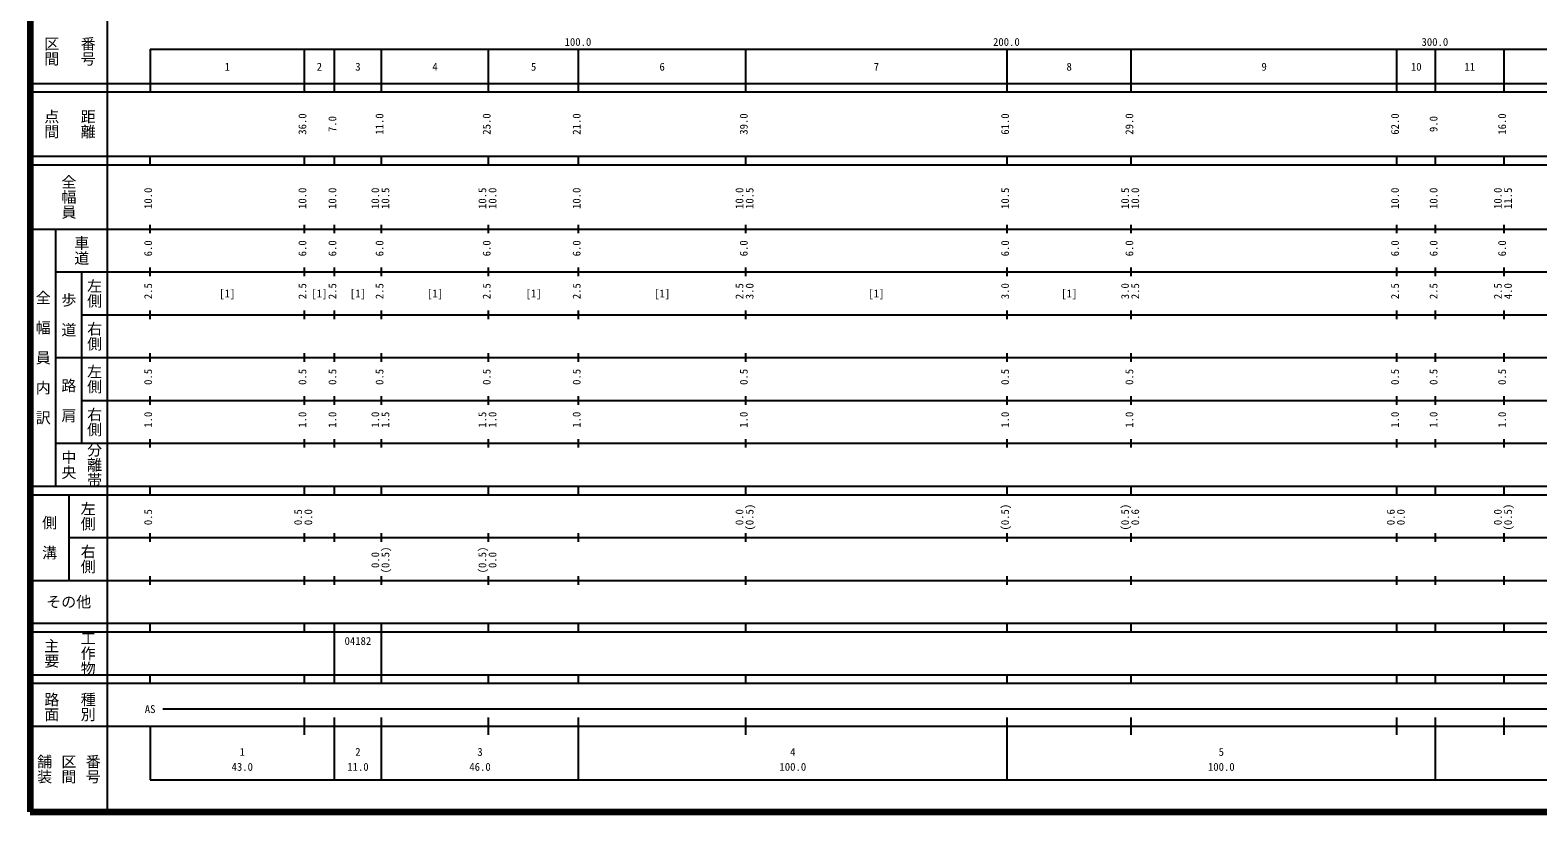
# Model space of a CAD drawing. Units: millimetres on the paper, enlarged 1000 times. Extents: x 40000 to 680000, y 20000 to 380000.
# Drawn here: x 40000 to 391880, y 20000 to 202409 of the extents above; entities that cross this region are included whole.
import ezdxf
from ezdxf.enums import TextEntityAlignment as Align

# ---------------------------------------------------------------- set-up
doc = ezdxf.new("R2010")
doc.units = ezdxf.units.MM
doc.header["$LTSCALE"] = 1000
doc.layers.add('M-TTL', color=2, linetype='Continuous', lineweight=140)
doc.layers.add('M-TTL-BAND', color=7, linetype='Continuous', lineweight=25)
doc.styles.add('@ＭＳ ゴシック', font='')
doc.styles.add('ＭＳ ゴシック', font='')
doc.styles.get('@ＭＳ ゴシック').set_extended_font_data('@MS Gothic')
doc.styles.get('ＭＳ ゴシック').set_extended_font_data('MS Gothic')

msp = doc.modelspace()

# ---------------------------------------------------------------- linework, layer by layer
at = {"layer": 'M-TTL'}
for p, q in [((40000, 380000), (40000, 20000)), ((40000, 20000), (680000, 20000))]:
    msp.add_line(p, q, dxfattribs=at)
at = {"layer": 'M-TTL-BAND'}
for p, q in [((58000, 370000), (58000, 20000)), ((68000, 198000), (579000, 198000)), ((68000, 198000), (68000, 188000)), ((104000, 188000), (104000, 198000)), ((111000, 188000), (111000, 198000)), ((122000, 188000), (122000, 198000)), ((147000, 188000), (147000, 198000)), ((168000, 188000), (168000, 198000)), ((207000, 188000), (207000, 198000)), ((268000, 188000), (268000, 198000)), ((297000, 188000), (297000, 198000)), ((359000, 188000), (359000, 198000)), ((368000, 188000), (368000, 198000)), ((384000, 188000), (384000, 198000)), ((40000, 190000), (579000, 190000)), ((40000, 188000), (579000, 188000)), ((40000, 173000), (579000, 173000)), ((68000, 171000), (68000, 173000)), ((104000, 171000), (104000, 173000)), ((111000, 171000), (111000, 173000)), ((122000, 171000), (122000, 173000)), ((147000, 171000), (147000, 173000)), ((168000, 171000), (168000, 173000)), ((207000, 171000), (207000, 173000)), ((268000, 171000), (268000, 173000)), ((297000, 171000), (297000, 173000)), ((359000, 171000), (359000, 173000)), ((368000, 171000), (368000, 173000)), ((384000, 171000), (384000, 173000)), ((40000, 171000), (579000, 171000)), ((40000, 156000), (579000, 156000)), ((46000, 96000), (46000, 156000)), ((68000, 155000), (68000, 157000)), ((104000, 155000), (104000, 157000)), ((111000, 155000), (111000, 157000)), ((122000, 155000), (122000, 157000)), ((147000, 155000), (147000, 157000)), ((168000, 155000), (168000, 157000)), ((207000, 155000), (207000, 157000)), ((268000, 155000), (268000, 157000)), ((297000, 155000), (297000, 157000)), ((359000, 155000), (359000, 157000)), ((368000, 155000), (368000, 157000)), ((384000, 155000), (384000, 157000)), ((46000, 146000), (579000, 146000)), ((52000, 146000), (52000, 106000)), ((68000, 145000), (68000, 147000)), ((104000, 145000), (104000, 147000)), ((111000, 145000), (111000, 147000)), ((122000, 145000), (122000, 147000)), ((147000, 145000), (147000, 147000)), ((168000, 145000), (168000, 147000)), ((207000, 145000), (207000, 147000)), ((268000, 145000), (268000, 147000)), ((297000, 145000), (297000, 147000)), ((359000, 145000), (359000, 147000)), ((368000, 145000), (368000, 147000)), ((384000, 145000), (384000, 147000)), ((52000, 136000), (579000, 136000)), ((68000, 135000), (68000, 137000)), ((104000, 135000), (104000, 137000)), ((111000, 135000), (111000, 137000)), ((122000, 135000), (122000, 137000)), ((147000, 135000), (147000, 137000)), ((168000, 135000), (168000, 137000)), ((207000, 135000), (207000, 137000)), ((268000, 135000), (268000, 137000)), ((297000, 135000), (297000, 137000)), ((359000, 135000), (359000, 137000)), ((368000, 135000), (368000, 137000)), ((384000, 135000), (384000, 137000)), ((68000, 125000), (68000, 127000)), ((104000, 125000), (104000, 127000)), ((111000, 125000), (111000, 127000)), ((122000, 125000), (122000, 127000)), ((147000, 125000), (147000, 127000)), ((168000, 125000), (168000, 127000)), ((207000, 125000), (207000, 127000)), ((268000, 125000), (268000, 127000)), ((297000, 125000), (297000, 127000)), ((359000, 125000), (359000, 127000)), ((368000, 125000), (368000, 127000)), ((384000, 125000), (384000, 127000)), ((46000, 126000), (579000, 126000)), ((68000, 115000), (68000, 117000)), ((104000, 115000), (104000, 117000)), ((111000, 115000), (111000, 117000)), ((122000, 115000), (122000, 117000)), ((147000, 115000), (147000, 117000)), ((168000, 115000), (168000, 117000)), ((207000, 115000), (207000, 117000)), ((268000, 115000), (268000, 117000)), ((297000, 115000), (297000, 117000)), ((359000, 115000), (359000, 117000)), ((368000, 115000), (368000, 117000)), ((384000, 115000), (384000, 117000)), ((52000, 116000), (579000, 116000)), ((46000, 106000), (579000, 106000)), ((68000, 105000), (68000, 107000)), ((104000, 105000), (104000, 107000)), ((111000, 105000), (111000, 107000)), ((122000, 105000), (122000, 107000)), ((147000, 105000), (147000, 107000)), ((168000, 105000), (168000, 107000)), ((207000, 105000), (207000, 107000)), ((268000, 105000), (268000, 107000)), ((297000, 105000), (297000, 107000)), ((359000, 105000), (359000, 107000)), ((368000, 105000), (368000, 107000)), ((384000, 105000), (384000, 107000)), ((40000, 96000), (579000, 96000)), ((68000, 94000), (68000, 96000)), ((104000, 94000), (104000, 96000)), ((111000, 94000), (111000, 96000)), ((122000, 94000), (122000, 96000)), ((147000, 94000), (147000, 96000)), ((168000, 94000), (168000, 96000)), ((207000, 94000), (207000, 96000)), ((268000, 94000), (268000, 96000)), ((297000, 94000), (297000, 96000)), ((359000, 94000), (359000, 96000)), ((368000, 94000), (368000, 96000)), ((384000, 94000), (384000, 96000)), ((40000, 94000), (579000, 94000)), ((49000, 94000), (49000, 74000)), ((68000, 83000), (68000, 85000)), ((104000, 83000), (104000, 85000)), ((111000, 83000), (111000, 85000)), ((122000, 83000), (122000, 85000)), ((147000, 83000), (147000, 85000)), ((168000, 83000), (168000, 85000)), ((207000, 83000), (207000, 85000)), ((268000, 83000), (268000, 85000)), ((297000, 83000), (297000, 85000)), ((359000, 83000), (359000, 85000)), ((368000, 83000), (368000, 85000)), ((384000, 83000), (384000, 85000)), ((49000, 84000), (579000, 84000)), ((40000, 74000), (579000, 74000)), ((68000, 73000), (68000, 75000)), ((104000, 73000), (104000, 75000)), ((111000, 73000), (111000, 75000)), ((122000, 73000), (122000, 75000)), ((147000, 73000), (147000, 75000)), ((168000, 73000), (168000, 75000)), ((207000, 73000), (207000, 75000)), ((268000, 73000), (268000, 75000)), ((297000, 73000), (297000, 75000)), ((359000, 73000), (359000, 75000)), ((368000, 73000), (368000, 75000)), ((384000, 73000), (384000, 75000)), ((40000, 64000), (579000, 64000)), ((68000, 62000), (68000, 64000)), ((104000, 62000), (104000, 64000)), ((111000, 62000), (111000, 64000)), ((122000, 62000), (122000, 64000)), ((147000, 62000), (147000, 64000)), ((168000, 62000), (168000, 64000)), ((207000, 62000), (207000, 64000)), ((268000, 62000), (268000, 64000)), ((297000, 62000), (297000, 64000)), ((359000, 62000), (359000, 64000)), ((368000, 62000), (368000, 64000)), ((384000, 62000), (384000, 64000)), ((40000, 62000), (579000, 62000)), ((111000, 52000), (111000, 62000)), ((122000, 52000), (122000, 62000)), ((40000, 52000), (579000, 52000)), ((40000, 50000), (579000, 50000)), ((68000, 50000), (68000, 52000)), ((104000, 50000), (104000, 52000)), ((111000, 50000), (111000, 52000)), ((122000, 50000), (122000, 52000)), ((147000, 50000), (147000, 52000)), ((168000, 50000), (168000, 52000)), ((207000, 50000), (207000, 52000)), ((268000, 50000), (268000, 52000)), ((297000, 50000), (297000, 52000)), ((359000, 50000), (359000, 52000)), ((368000, 50000), (368000, 52000)), ((384000, 50000), (384000, 52000)), ((71000, 44000), (565000, 44000)), ((40000, 40000), (579000, 40000)), ((68000, 40000), (68000, 27500)), ((104000, 38000), (104000, 42000)), ((111000, 27500), (111000, 42000)), ((122000, 27500), (122000, 42000)), ((147000, 38000), (147000, 42000)), ((168000, 27500), (168000, 42000)), ((207000, 38000), (207000, 42000)), ((268000, 27500), (268000, 42000)), ((297000, 38000), (297000, 42000)), ((359000, 38000), (359000, 42000)), ((368000, 27500), (368000, 42000)), ((384000, 38000), (384000, 42000)), ((68000, 27500), (579000, 27500))]:
    msp.add_line(p, q, dxfattribs=at)

# ---------------------------------------------------------------- texts
at = {"layer": 'M-TTL-BAND', "style": '@ＭＳ ゴシック'}
for s, p in [('区間', (45000, 197500)), ('番号', (53500, 197500)), ('点間', (45000, 180500)), ('距離', (53500, 180500)), ('全幅員', (49000, 163500)), ('車道', (52000, 151000)), ('左側', (55000, 141000)), ('全\u3000幅\u3000員\u3000内\u3000訳', (43000, 126000)), ('歩\u3000道', (49000, 136000)), ('右側', (55000, 131000)), ('左側', (55000, 121000)), ('路\u3000肩', (49000, 116000)), ('右側', (55000, 111000)), ('分離帯', (55000, 101000)), ('中央', (49000, 101000)), ('左側', (53500, 89000)), ('側\u3000溝', (44500, 84000)), ('右側', (53500, 79000)), ('主要', (45000, 57000)), ('工作物', (53500, 57000)), ('路面', (45000, 44500)), ('種別', (53500, 44500)), ('舗装', (43333, 30000)), ('区間', (49000, 30000)), ('番号', (54667, 30000))]:
    msp.add_text(s, height=2566, rotation=270, dxfattribs=at).set_placement(p, align=Align.MIDDLE_CENTER)
at = {"layer": 'M-TTL-BAND', "style": 'ＭＳ ゴシック'}
for s, p in [('100.0', (167844, 198195)), ('200.0', (267844, 198195)), ('300.0', (367844, 198195)), ('1', (86000, 192405)), ('2', (107500, 192405)), ('3', (116500, 192405)), ('4', (134500, 192405)), ('5', (157500, 192405)), ('6', (187500, 192405)), ('7', (237500, 192405)), ('8', (282500, 192405)), ('9', (328000, 192405)), ('10', (363500, 192405)), ('11', (376000, 192405)), ('[1]', (86000, 139500)), ('[1]', (107500, 139500)), ('[1]', (116500, 139500)), ('[1]', (134500, 139500)), ('[1]', (157500, 139500)), ('[1]', (187500, 139500)), ('[1]', (237500, 139500)), ('[1]', (282500, 139500)), ('AS', (68000, 42500)), ('1', (89500, 32523)), ('2', (116500, 32523)), ('3', (145000, 32523)), ('4', (218000, 32523)), ('5', (318000, 32523)), ('43.0', (89500, 29033)), ('11.0', (116500, 29033)), ('46.0', (145000, 29033)), ('100.0', (218000, 29033)), ('100.0', (318000, 29033))]:
    msp.add_text(s, height=1833, dxfattribs=at).set_placement(p, align=Align.BOTTOM_CENTER)
for s, p in [('36.0', (105000, 180500)), ('7.0', (112000, 180500)), ('11.0', (123000, 180500)), ('25.0', (148000, 180500)), ('21.0', (169000, 180500)), ('39.0', (208000, 180500)), ('61.0', (269000, 180500)), ('29.0', (298000, 180500)), ('62.0', (360000, 180500)), ('9.0', (369000, 180500)), ('16.0', (385000, 180500)), ('10.0', (69000, 163174)), ('10.0', (105000, 163174)), ('10.0', (112000, 163174)), ('10.0', (122000, 163174)), ('10.5', (124370, 163174)), ('10.5', (147000, 163174)), ('10.0', (149370, 163174)), ('10.0', (169000, 163174)), ('10.0', (207000, 163174)), ('10.5', (209370, 163174)), ('10.5', (269000, 163174)), ('10.5', (297000, 163174)), ('10.0', (299370, 163174)), ('10.0', (360000, 163174)), ('10.0', (369000, 163174)), ('10.0', (384000, 163174)), ('11.5', (386370, 163174)), ('6.0', (69000, 151500)), ('6.0', (105000, 151500)), ('6.0', (112000, 151500)), ('6.0', (123000, 151500)), ('6.0', (148000, 151500)), ('6.0', (169000, 151500)), ('6.0', (208000, 151500)), ('6.0', (269000, 151500)), ('6.0', (298000, 151500)), ('6.0', (360000, 151500)), ('6.0', (369000, 151500)), ('6.0', (385000, 151500)), ('2.5', (69000, 141500)), ('2.5', (105000, 141500)), ('2.5', (112000, 141500)), ('2.5', (123000, 141500)), ('2.5', (148000, 141500)), ('2.5', (169000, 141500)), ('2.5', (207000, 141500)), ('3.0', (209370, 141500)), ('3.0', (269000, 141500)), ('3.0', (297000, 141500)), ('2.5', (299370, 141500)), ('2.5', (360000, 141500)), ('2.5', (369000, 141500)), ('2.5', (384000, 141500)), ('4.0', (386370, 141500)), ('0.5', (69000, 121500)), ('0.5', (105000, 121500)), ('0.5', (112000, 121500)), ('0.5', (123000, 121500)), ('0.5', (148000, 121500)), ('0.5', (169000, 121500)), ('0.5', (208000, 121500)), ('0.5', (269000, 121500)), ('0.5', (298000, 121500)), ('0.5', (360000, 121500)), ('0.5', (369000, 121500)), ('0.5', (385000, 121500)), ('1.0', (69000, 111500)), ('1.0', (105000, 111500)), ('1.0', (112000, 111500)), ('1.0', (122000, 111500)), ('1.5', (124370, 111500)), ('1.5', (147000, 111500)), ('1.0', (149370, 111500)), ('1.0', (169000, 111500)), ('1.0', (208000, 111500)), ('1.0', (269000, 111500)), ('1.0', (298000, 111500)), ('1.0', (360000, 111500)), ('1.0', (369000, 111500)), ('1.0', (385000, 111500)), ('(0.5)', (209370, 88764)), ('(0.5)', (269000, 88764)), ('(0.5)', (297000, 88764)), ('(0.5)', (386370, 88764)), ('0.5', (69000, 88764)), ('0.5', (104000, 88764)), ('0.0', (106370, 88764)), ('0.0', (207000, 88764)), ('0.6', (299370, 88764)), ('0.6', (359000, 88764)), ('0.0', (361370, 88764)), ('0.0', (384000, 88764)), ('(0.5)', (124370, 78764)), ('(0.5)', (147000, 78764)), ('0.0', (122000, 78764)), ('0.0', (149370, 78764))]:
    msp.add_text(s, height=1833, rotation=90, dxfattribs=at).set_placement(p, align=Align.BOTTOM_CENTER)
msp.add_text('その他', height=2566, dxfattribs=at).set_placement((49000, 69000), align=Align.MIDDLE_CENTER)
msp.add_text('04182', height=1833, dxfattribs=at).set_placement((113375, 58405), align=Align.BOTTOM_LEFT)

doc.saveas('drawing.dxf')
